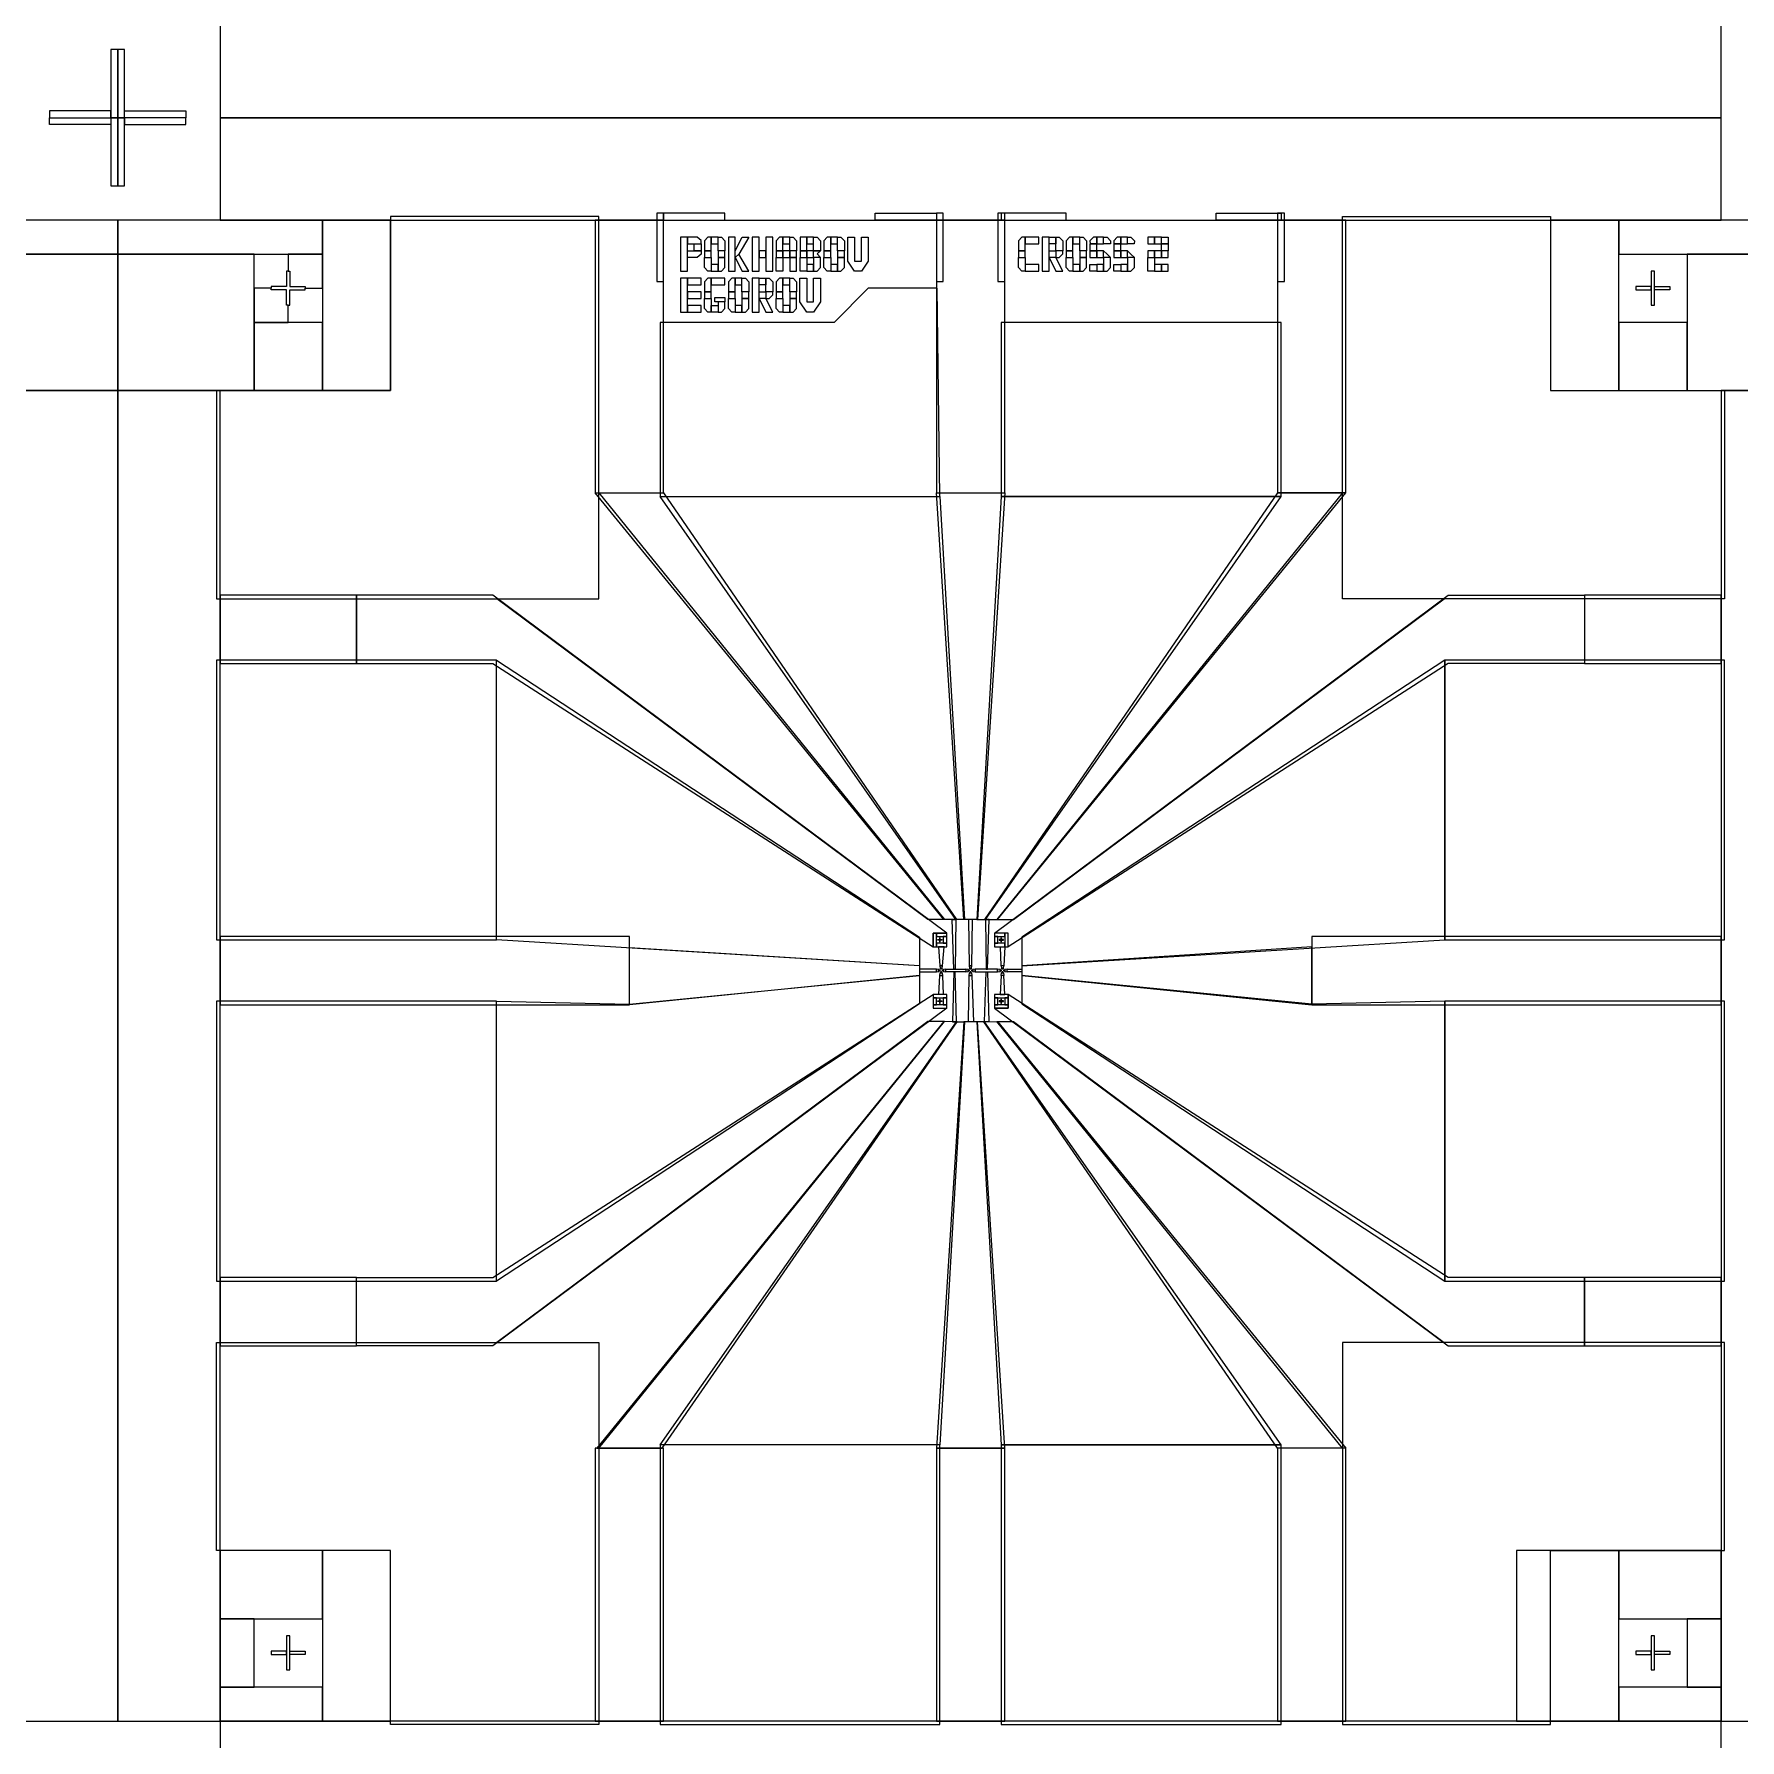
# Model space of a CAD drawing. Header units: millimetres. Extents: x -11355 to -1355, y 1102 to 18602.
# Drawn here: x -8978 to -6478, y 8724 to 11224 of the extents above; entities that cross this region are included whole.
import ezdxf

# ---------------------------------------------------------------- set-up
doc = ezdxf.new("R2010")
doc.units = ezdxf.units.MM
doc.header["$MEASUREMENT"] = 0
doc.layers.add('Etching', color=7, linetype='Continuous')
doc.layers.add('Ohmic', color=7, linetype='Continuous')
doc.layers.add('Mark', color=7, linetype='Continuous', plot=False)

msp = doc.modelspace()

# ---------------------------------------------------------------- linework, layer by layer
at = {"layer": 'Etching', "color": 242, "lineweight": 9}
for points in [[(-8705, 11101.5), (-6505, 11101.5), (-6505, 11251.5), (-8705, 11251.5), (-8705, 11101.5)], [(-8705, 10951.5), (-6505, 10951.5), (-6505, 11101.5), (-8705, 11101.5), (-8705, 10951.5)], [(-9155, 10901.5), (-8855, 10901.5), (-8855, 10951.5), (-9155, 10951.5), (-9155, 10901.5)], [(-8855, 10901.5), (-8555, 10901.5), (-8555, 10951.5), (-8855, 10951.5), (-8855, 10901.5)], [(-8555, 10701.5), (-8455, 10701.5), (-8455, 10951.5), (-8555, 10951.5), (-8555, 10701.5)], [(-8155, 10551.5), (-8055, 10551.5), (-8055, 10951.5), (-8155, 10951.5), (-8155, 10551.5)], [(-7655, 10551.5), (-7555, 10551.5), (-7555, 10951.5), (-7655, 10951.5), (-7655, 10551.5)], [(-7155, 10551.5), (-7055, 10551.5), (-7055, 10951.5), (-7155, 10951.5), (-7155, 10551.5)], [(-6755, 10701.5), (-6655, 10701.5), (-6655, 10951.5), (-6755, 10951.5), (-6755, 10701.5)], [(-6655, 10901.5), (-6355, 10901.5), (-6355, 10951.5), (-6655, 10951.5), (-6655, 10901.5)], [(-9055, 10701.5), (-8855, 10701.5), (-8855, 10901.5), (-9055, 10901.5), (-9055, 10701.5)], [(-8855, 10701.5), (-8655, 10701.5), (-8655, 10901.5), (-8855, 10901.5), (-8855, 10701.5)], [(-6555, 10701.5), (-6355, 10701.5), (-6355, 10901.5), (-6555, 10901.5), (-6555, 10701.5)], [(-8655, 10701.5), (-8555, 10701.5), (-8555, 10801.5), (-8655, 10801.5), (-8655, 10701.5)], [(-6655, 10701.5), (-6555, 10701.5), (-6555, 10801.5), (-6655, 10801.5), (-6655, 10701.5)], [(-9005, 8751.5), (-8855, 8751.5), (-8855, 10701.5), (-9005, 10701.5), (-9005, 8751.5)], [(-8855, 8751.5), (-8705, 8751.5), (-8705, 10701.5), (-8855, 10701.5), (-8855, 8751.5)], [(-6505, 8751.5), (-6355, 8751.5), (-6355, 10701.5), (-6505, 10701.5), (-6505, 8751.5)], [(-7644.303, 9926.332), (-8155, 10551.5), (-8055, 10551.5), (-7625.63, 9926.5), (-7644.303, 9926.332)], [(-7614.921, 9926.501), (-7655, 10551.5), (-7555, 10551.5), (-7595.079, 9926.501), (-7614.921, 9926.501)], [(-7565.697, 9926.332), (-7055, 10551.5), (-7155, 10551.5), (-7584.37, 9926.5), (-7565.697, 9926.332)], [(-8705, 10301.5), (-8505, 10301.5), (-8505, 10401.5), (-8705, 10401.5), (-8705, 10301.5)], [(-8305, 10401.5), (-8505, 10401.5), (-8505, 10301.5), (-8305, 10301.5), (-7660, 9886.5), (-7660, 9906.5), (-7640, 9906.5), (-8305, 10401.5)], [(-6905, 10401.5), (-6705, 10401.5), (-6705, 10301.5), (-6905, 10301.5), (-7550, 9886.5), (-7550, 9906.5), (-7570, 9906.5), (-6905, 10401.5)], [(-6705, 10301.5), (-6505, 10301.5), (-6505, 10401.5), (-6705, 10401.5), (-6705, 10301.5)], [(-7632, 9926.442), (-7626.674, 9926.5), (-7627.692, 9853.416), (-7629.535, 9853.416), (-7632, 9926.442)], [(-7606.91, 9858.497), (-7603.09, 9858.497), (-7602, 9926.501), (-7608, 9926.501), (-7606.91, 9858.497)], [(-7578, 9926.442), (-7583.326, 9926.5), (-7582, 9853.41), (-7580, 9853.41), (-7578, 9926.442)], [(-8705, 9801.5), (-8105, 9801.5), (-8105, 9901.5), (-8705, 9901.5), (-8705, 9801.5)], [(-7660, 9886.5), (-7655, 9886.5), (-7655, 9906.5), (-7660, 9906.5), (-7660, 9886.5)], [(-7655, 9901.5), (-7640, 9901.5), (-7640, 9906.5), (-7655, 9906.5), (-7655, 9901.5)], [(-7645, 9891.5), (-7640, 9891.5), (-7640, 9901.5), (-7645, 9901.5), (-7645, 9891.5)], [(-7570, 9901.5), (-7555, 9901.5), (-7555, 9906.5), (-7570, 9906.5), (-7570, 9901.5)], [(-7570, 9891.5), (-7565, 9891.5), (-7565, 9901.5), (-7570, 9901.5), (-7570, 9891.5)], [(-7555, 9886.5), (-7550, 9886.5), (-7550, 9906.5), (-7555, 9906.5), (-7555, 9886.5)], [(-7105, 9801.5), (-6505, 9801.5), (-6505, 9901.5), (-7105, 9901.5), (-7105, 9801.5)], [(-7680.011, 9858.92), (-7680, 9844.148), (-8105, 9801.5), (-8105, 9885.126), (-7680.011, 9858.92)], [(-7655, 9886.5), (-7640, 9886.5), (-7640, 9891.5), (-7655, 9891.5), (-7655, 9886.5)], [(-7643.789, 9886.5), (-7651.912, 9886.5), (-7649.927, 9858.5), (-7646.107, 9858.5), (-7643.789, 9886.5)], [(-7570, 9886.5), (-7555, 9886.5), (-7555, 9891.5), (-7570, 9891.5), (-7570, 9886.5)], [(-7561.342, 9886.5), (-7555, 9886.5), (-7556.41, 9858.503), (-7560.23, 9858.503), (-7561.342, 9886.5)], [(-7530.001, 9858.687), (-7530.002, 9844.147), (-7105, 9801.5), (-7105, 9886.121), (-7530.001, 9858.687)], [(-7680.004, 9849.59), (-7655.017, 9849.59), (-7655.017, 9853.41), (-7680.006, 9853.41), (-7680.004, 9849.59)], [(-7655.017, 9853.41), (-7655.017, 9849.59), (-7651.337, 9849.997), (-7651.337, 9852.997), (-7655.017, 9853.41)], [(-7651.337, 9849.997), (-7651.337, 9852.997), (-7649.927, 9851.997), (-7649.927, 9850.997), (-7651.337, 9849.997)], [(-7646.107, 9858.5), (-7649.927, 9858.5), (-7649.52, 9854.82), (-7646.52, 9854.82), (-7646.107, 9858.5)], [(-7649.52, 9854.82), (-7646.52, 9854.82), (-7647.52, 9853.41), (-7648.52, 9853.41), (-7649.52, 9854.82)], [(-7644.697, 9853.003), (-7644.697, 9850.003), (-7646.107, 9851.003), (-7646.107, 9852.003), (-7644.697, 9853.003)], [(-7641.09, 9849.59), (-7641.09, 9853.41), (-7644.697, 9853.003), (-7644.697, 9850.003), (-7641.09, 9849.59)], [(-7641.09, 9853.41), (-7612, 9853.407), (-7612, 9849.587), (-7641.09, 9849.59), (-7641.09, 9853.41)], [(-7612, 9853.407), (-7612, 9849.587), (-7608.32, 9849.994), (-7608.32, 9852.994), (-7612, 9853.407)], [(-7608.32, 9849.994), (-7608.32, 9852.994), (-7606.91, 9851.994), (-7606.91, 9850.994), (-7608.32, 9849.994)], [(-7603.09, 9858.497), (-7606.91, 9858.497), (-7606.503, 9854.817), (-7603.503, 9854.817), (-7603.09, 9858.497)], [(-7606.503, 9854.817), (-7603.503, 9854.817), (-7604.503, 9853.407), (-7605.503, 9853.407), (-7606.503, 9854.817)], [(-7601.68, 9853), (-7601.68, 9850), (-7603.09, 9851), (-7603.09, 9852), (-7601.68, 9853)], [(-7598.073, 9849.587), (-7598.073, 9853.407), (-7601.68, 9853), (-7601.68, 9850), (-7598.073, 9849.587)], [(-7598.073, 9849.587), (-7565.32, 9849.593), (-7565.32, 9853.413), (-7598.073, 9853.407), (-7598.073, 9849.587)], [(-7565.32, 9853.413), (-7565.32, 9849.593), (-7561.64, 9850), (-7561.64, 9853), (-7565.32, 9853.413)], [(-7561.64, 9850), (-7561.64, 9853), (-7560.23, 9852), (-7560.23, 9851), (-7561.64, 9850)], [(-7556.41, 9858.503), (-7560.23, 9858.503), (-7559.823, 9854.823), (-7556.823, 9854.823), (-7556.41, 9858.503)], [(-7559.823, 9854.823), (-7556.823, 9854.823), (-7557.823, 9853.413), (-7558.823, 9853.413), (-7559.823, 9854.823)], [(-7555, 9853.006), (-7555, 9850.006), (-7556.41, 9851.006), (-7556.41, 9852.006), (-7555, 9853.006)], [(-7551.393, 9849.593), (-7551.393, 9853.413), (-7555, 9853.006), (-7555, 9850.006), (-7551.393, 9849.593)], [(-7530.001, 9849.584), (-7551.393, 9849.593), (-7551.393, 9853.413), (-7530.002, 9853.41), (-7530.001, 9849.584)], [(-7645.121, 9816.5), (-7651.388, 9816.5), (-7649.927, 9844.5), (-7646.107, 9844.5), (-7645.121, 9816.5)], [(-7646.107, 9844.5), (-7649.927, 9844.5), (-7649.52, 9848.18), (-7646.52, 9848.18), (-7646.107, 9844.5)], [(-7649.52, 9848.18), (-7646.52, 9848.18), (-7647.52, 9849.59), (-7648.52, 9849.59), (-7649.52, 9848.18)], [(-7631.605, 9776.56), (-7625.63, 9776.5), (-7627.494, 9849.587), (-7629.425, 9849.587), (-7631.605, 9776.56)], [(-7606.91, 9844.497), (-7603.09, 9844.497), (-7600.511, 9776.501), (-7608.032, 9776.501), (-7606.91, 9844.497)], [(-7603.09, 9844.497), (-7606.91, 9844.497), (-7606.503, 9848.177), (-7603.503, 9848.177), (-7603.09, 9844.497)], [(-7606.503, 9848.177), (-7603.503, 9848.177), (-7604.503, 9849.587), (-7605.503, 9849.587), (-7606.503, 9848.177)], [(-7578.249, 9776.561), (-7584.37, 9776.5), (-7582, 9849.589), (-7579.999, 9849.59), (-7578.249, 9776.561)], [(-7561.711, 9816.5), (-7555.034, 9816.5), (-7556.41, 9844.503), (-7560.23, 9844.503), (-7561.711, 9816.5)], [(-7556.41, 9844.503), (-7560.23, 9844.503), (-7559.823, 9848.183), (-7556.823, 9848.183), (-7556.41, 9844.503)], [(-7559.823, 9848.183), (-7556.823, 9848.183), (-7557.823, 9849.593), (-7558.823, 9849.593), (-7559.823, 9848.183)], [(-8305, 9301.5), (-8505, 9301.5), (-8505, 9401.5), (-8305, 9401.5), (-7660, 9816.5), (-7660, 9796.5), (-7640, 9796.5), (-8305, 9301.5)], [(-7660, 9811.5), (-7640, 9811.5), (-7640, 9816.5), (-7660, 9816.5), (-7660, 9811.5)], [(-7660, 9801.5), (-7655, 9801.5), (-7655, 9811.5), (-7660, 9811.5), (-7660, 9801.5)], [(-7660, 9796.5), (-7640, 9796.5), (-7640, 9801.5), (-7660, 9801.5), (-7660, 9796.5)], [(-7645, 9801.5), (-7640, 9801.5), (-7640, 9811.5), (-7645, 9811.5), (-7645, 9801.5)], [(-7570, 9811.5), (-7550, 9811.5), (-7550, 9816.5), (-7570, 9816.5), (-7570, 9811.5)], [(-6905, 9301.5), (-6705, 9301.5), (-6705, 9401.5), (-6905, 9401.5), (-7550, 9816.5), (-7550, 9796.5), (-7570, 9796.5), (-6905, 9301.5)], [(-7570, 9801.5), (-7565, 9801.5), (-7565, 9811.5), (-7570, 9811.5), (-7570, 9801.5)], [(-7570, 9796.5), (-7550, 9796.5), (-7550, 9801.5), (-7570, 9801.5), (-7570, 9796.5)], [(-7555, 9801.5), (-7550, 9801.5), (-7550, 9811.5), (-7555, 9811.5), (-7555, 9801.5)], [(-7644.303, 9776.668), (-8152.605, 9151.5), (-8056.832, 9151.5), (-7624.63, 9776.5), (-7644.303, 9776.668)], [(-7615, 9776.5), (-7655, 9151.5), (-7555, 9151.5), (-7595, 9776.501), (-7615, 9776.5)], [(-7565.697, 9776.668), (-7055, 9151.5), (-7155, 9151.5), (-7585.37, 9776.5), (-7565.697, 9776.668)], [(-8705, 9301.5), (-8505, 9301.5), (-8505, 9401.5), (-8705, 9401.5), (-8705, 9301.5)], [(-6705, 9301.5), (-6505, 9301.5), (-6505, 9401.5), (-6705, 9401.5), (-6705, 9301.5)], [(-8155, 8751.5), (-8055, 8751.5), (-8055, 9151.5), (-8155, 9151.5), (-8155, 8751.5)], [(-7655, 8751.5), (-7555, 8751.5), (-7555, 9151.5), (-7655, 9151.5), (-7655, 8751.5)], [(-7155, 8751.5), (-7055, 8751.5), (-7055, 9151.5), (-7155, 9151.5), (-7155, 8751.5)], [(-8705, 8901.5), (-8555, 8901.5), (-8555, 9001.5), (-8705, 9001.5), (-8705, 8901.5)], [(-8555, 8751.5), (-8455, 8751.5), (-8455, 9001.5), (-8555, 9001.5), (-8555, 8751.5)], [(-6805, 8751.5), (-6655, 8751.5), (-6655, 9001.5), (-6805, 9001.5), (-6805, 8751.5)], [(-6655, 8901.5), (-6505, 8901.5), (-6505, 9001.5), (-6655, 9001.5), (-6655, 8901.5)], [(-8705, 8801.5), (-8655, 8801.5), (-8655, 8901.5), (-8705, 8901.5), (-8705, 8801.5)], [(-6555, 8801.5), (-6505, 8801.5), (-6505, 8901.5), (-6555, 8901.5), (-6555, 8801.5)], [(-8705, 8751.5), (-8555, 8751.5), (-8555, 8801.5), (-8705, 8801.5), (-8705, 8751.5)], [(-6655, 8751.5), (-6505, 8751.5), (-6505, 8801.5), (-6655, 8801.5), (-6655, 8751.5)], [(-8705, 8601.5), (-6505, 8601.5), (-6505, 8751.5), (-8705, 8751.5), (-8705, 8601.5)]]:
    msp.add_lwpolyline(points, dxfattribs=at)
at = {"layer": 'Mark', "color": 250, "lineweight": 9}
for points in [[(-8655, 10901.5), (-8605, 10901.5), (-8605, 10876.5), (-8607.5, 10876.5), (-8607.5, 10854), (-8630, 10854), (-8630, 10851.5), (-8655, 10851.5), (-8655, 10901.5)], [(-8555, 10901.5), (-8605, 10901.5), (-8605, 10876.5), (-8602.5, 10876.5), (-8602.5, 10854), (-8580, 10854), (-8580, 10851.5), (-8555, 10851.5), (-8555, 10901.5)], [(-8655, 10801.5), (-8605, 10801.5), (-8605, 10826.5), (-8607.5, 10826.5), (-8607.5, 10849), (-8630, 10849), (-8630, 10851.5), (-8655, 10851.5), (-8655, 10801.5)], [(-8555, 10801.5), (-8605, 10801.5), (-8605, 10826.5), (-8602.5, 10826.5), (-8602.5, 10849), (-8580, 10849), (-8580, 10851.5), (-8555, 10851.5), (-8555, 10801.5)]]:
    msp.add_lwpolyline(points, dxfattribs=at)
at = {"layer": 'Ohmic', "color": 114, "lineweight": 9}
for points in [[(-8865, 11101.5), (-8855, 11101.5), (-8855, 11201.5), (-8865, 11201.5), (-8865, 11101.5)], [(-8855, 11101.5), (-8845, 11101.5), (-8845, 11201.5), (-8855, 11201.5), (-8855, 11101.5)], [(-8955, 11111.5), (-8955, 11101.5), (-8865, 11101.5), (-8865, 11111.5), (-8955, 11111.5)], [(-8955, 11091.5), (-8955, 11101.5), (-8865, 11101.5), (-8865, 11091.5), (-8955, 11091.5)], [(-8865, 11001.5), (-8855, 11001.5), (-8855, 11101.5), (-8865, 11101.5), (-8865, 11001.5)], [(-8855, 11001.5), (-8845, 11001.5), (-8845, 11101.5), (-8855, 11101.5), (-8855, 11001.5)], [(-8755, 11111.5), (-8755, 11101.5), (-8845, 11101.5), (-8845, 11111.5), (-8755, 11111.5)], [(-8755, 11091.5), (-8755, 11101.5), (-8845, 11101.5), (-8845, 11091.5), (-8755, 11091.5)], [(-8710, 10396.5), (-8150, 10396.5), (-8150, 10956.5), (-8455, 10956.5), (-8455, 10701.5), (-8710, 10701.5), (-8710, 10396.5)], [(-8065, 10861.5), (-8055, 10861.5), (-8055, 10961.5), (-8065, 10961.5), (-8065, 10861.5)], [(-7965, 10951.5), (-7965, 10961.5), (-8055, 10961.5), (-8055, 10951.5), (-7965, 10951.5)], [(-7745, 10951.5), (-7745, 10961.5), (-7655, 10961.5), (-7655, 10951.5), (-7745, 10951.5)], [(-7655, 10861.5), (-7645, 10861.5), (-7645, 10961.5), (-7655, 10961.5), (-7655, 10861.5)], [(-7565, 10861.5), (-7555, 10861.5), (-7555, 10961.5), (-7565, 10961.5), (-7565, 10861.5)], [(-7465, 10951.5), (-7465, 10961.5), (-7560, 10961.5), (-7560, 10951.5), (-7465, 10951.5)], [(-7245, 10951.5), (-7245, 10961.5), (-7150, 10961.5), (-7150, 10951.5), (-7245, 10951.5)], [(-7155, 10861.5), (-7145, 10861.5), (-7145, 10961.5), (-7155, 10961.5), (-7155, 10861.5)], [(-6500, 10396.5), (-7060, 10396.5), (-7060, 10956.5), (-6755, 10956.5), (-6755, 10701.5), (-6500, 10701.5), (-6500, 10396.5)], [(-8030, 10876.484), (-8020, 10876.484), (-8020, 10926.484), (-8030, 10926.484), (-8030, 10876.484)], [(-8020, 10926.484), (-8020, 10916.484), (-8000, 10916.484), (-8000, 10921.468), (-8005.597, 10926.484), (-8020, 10926.484)], [(-7995, 10906.5), (-7985, 10906.5), (-7985, 10926.5), (-7989.984, 10926.5), (-7995, 10920.903), (-7995, 10906.5)], [(-7985, 10916.5), (-7975, 10916.5), (-7975, 10926.5), (-7985, 10926.5), (-7985, 10916.5)], [(-7965, 10906.5), (-7975, 10906.5), (-7975, 10926.5), (-7970.016, 10926.5), (-7965, 10920.903), (-7965, 10906.5)], [(-7960, 10876.484), (-7950, 10876.484), (-7950, 10926.484), (-7960, 10926.484), (-7960, 10876.484)], [(-7950, 10906.484), (-7940, 10926.484), (-7930, 10926.484), (-7944.433, 10901.484), (-7950, 10896.484), (-7950, 10906.484)], [(-7925, 10876.484), (-7915, 10876.484), (-7915, 10926.484), (-7925, 10926.484), (-7925, 10876.484)], [(-7905, 10876.484), (-7895, 10876.484), (-7895, 10926.484), (-7905, 10926.484), (-7905, 10876.484)], [(-7890, 10906.484), (-7880, 10906.484), (-7880, 10926.484), (-7884.984, 10926.484), (-7890, 10920.887), (-7890, 10906.484)], [(-7880, 10916.484), (-7870, 10916.484), (-7870, 10926.484), (-7880, 10926.484), (-7880, 10916.484)], [(-7860, 10906.484), (-7870, 10906.484), (-7870, 10926.484), (-7865.016, 10926.484), (-7860, 10920.887), (-7860, 10906.484)], [(-7855, 10906.484), (-7845, 10906.484), (-7845, 10926.484), (-7855, 10926.484), (-7855, 10906.484)], [(-7845, 10916.484), (-7835, 10916.484), (-7835, 10926.484), (-7845, 10926.484), (-7845, 10916.484)], [(-7825, 10906.484), (-7835, 10906.484), (-7835, 10926.484), (-7830.016, 10926.484), (-7825, 10920.887), (-7825, 10906.484)], [(-7820, 10906.484), (-7810, 10906.484), (-7810, 10926.484), (-7814.984, 10926.484), (-7820, 10920.887), (-7820, 10906.484)], [(-7810, 10916.484), (-7800, 10916.484), (-7800, 10926.484), (-7810, 10926.484), (-7810, 10916.484)], [(-7790, 10906.484), (-7800, 10906.484), (-7800, 10926.484), (-7795.016, 10926.484), (-7790, 10920.887), (-7790, 10906.484)], [(-7765, 10876.484), (-7775, 10876.484), (-7785, 10891.389), (-7785, 10926.484), (-7775, 10926.484), (-7775, 10891.389), (-7765, 10891.389), (-7765, 10926.484), (-7755, 10926.484), (-7755, 10891.389), (-7765, 10876.484)], [(-7535, 10906.484), (-7525, 10906.484), (-7525, 10926.484), (-7529.984, 10926.484), (-7535, 10920.887), (-7535, 10906.484)], [(-7525, 10916.484), (-7505, 10916.484), (-7505, 10926.484), (-7525, 10926.484), (-7525, 10916.484)], [(-7500, 10876.484), (-7490, 10876.484), (-7490, 10926.484), (-7500, 10926.484), (-7500, 10876.484)], [(-7490, 10926.484), (-7480, 10926.484), (-7480, 10916.484), (-7490, 10916.484), (-7490, 10926.484)], [(-7470, 10906.484), (-7480, 10906.484), (-7480, 10926.484), (-7475.016, 10926.484), (-7470, 10920.887), (-7470, 10906.484)], [(-7465, 10906.484), (-7455, 10906.484), (-7455, 10926.484), (-7459.984, 10926.484), (-7465, 10920.887), (-7465, 10906.484)], [(-7455, 10916.484), (-7445, 10916.484), (-7445, 10926.484), (-7455, 10926.484), (-7455, 10916.484)], [(-7435, 10906.484), (-7445, 10906.484), (-7445, 10926.484), (-7440.016, 10926.484), (-7435, 10920.887), (-7435, 10906.484)], [(-7429.975, 10916.484), (-7420, 10916.52), (-7420, 10926.52), (-7424.984, 10926.52), (-7430, 10920.923), (-7429.975, 10916.484)], [(-7420, 10916.484), (-7410, 10916.484), (-7410, 10926.484), (-7420, 10926.484), (-7420, 10916.484)], [(-7400.025, 10916.448), (-7410, 10916.484), (-7410, 10926.484), (-7405.016, 10926.484), (-7400, 10920.887), (-7400.025, 10916.448)], [(-7394.975, 10916.484), (-7385, 10916.52), (-7385, 10926.52), (-7389.984, 10926.52), (-7395, 10920.923), (-7394.975, 10916.484)], [(-7385, 10916.484), (-7375, 10916.484), (-7375, 10926.484), (-7385, 10926.484), (-7385, 10916.484)], [(-7365.025, 10916.448), (-7375, 10916.484), (-7375, 10926.484), (-7370.016, 10926.484), (-7365, 10920.887), (-7365.025, 10916.448)], [(-7345.34, 10916.448), (-7335.365, 10916.484), (-7335.365, 10926.484), (-7345.365, 10926.484), (-7345.365, 10920.887), (-7345.34, 10916.448)], [(-7335.365, 10916.484), (-7325.365, 10916.484), (-7325.365, 10926.484), (-7335.365, 10926.484), (-7335.365, 10916.484)], [(-7315.39, 10916.484), (-7325.365, 10916.52), (-7325.365, 10926.52), (-7315.365, 10926.484), (-7315.365, 10920.923), (-7315.39, 10916.484)], [(-8020, 10896.484), (-8020, 10906.484), (-8000, 10906.484), (-8000, 10901.5), (-8005.597, 10896.484), (-8020, 10896.484)], [(-8010, 10906.484), (-8010, 10916.484), (-8000, 10916.484), (-8000, 10906.484), (-8010, 10906.484)], [(-7995, 10896.5), (-7985, 10896.5), (-7985, 10906.5), (-7995, 10906.5), (-7995, 10896.5)], [(-7975, 10896.5), (-7965, 10896.5), (-7965, 10906.5), (-7975, 10906.5), (-7975, 10896.5)], [(-7950, 10896.484), (-7940, 10876.484), (-7930, 10876.484), (-7944.433, 10901.484), (-7950, 10896.484)], [(-7915, 10896.484), (-7905, 10896.484), (-7905, 10906.484), (-7915, 10906.484), (-7915, 10896.484)], [(-7890, 10896.484), (-7880, 10896.484), (-7880, 10906.484), (-7890, 10906.484), (-7890, 10896.484)], [(-7880, 10896.484), (-7870, 10896.484), (-7870, 10906.484), (-7880, 10906.484), (-7880, 10896.484)], [(-7870, 10896.484), (-7860, 10896.484), (-7860, 10906.484), (-7870, 10906.484), (-7870, 10896.484)], [(-7855, 10896.484), (-7845, 10896.484), (-7845, 10906.484), (-7855, 10906.484), (-7855, 10896.484)], [(-7845, 10896.484), (-7835, 10896.484), (-7835, 10906.484), (-7845, 10906.484), (-7845, 10896.484)], [(-7835, 10906.484), (-7825, 10906.484), (-7830, 10902.19), (-7825, 10896.484), (-7835, 10896.484), (-7835, 10906.484)], [(-7820, 10896.484), (-7810, 10896.484), (-7810, 10906.484), (-7820, 10906.484), (-7820, 10896.484)], [(-7800, 10896.484), (-7790, 10896.484), (-7790, 10906.484), (-7800, 10906.484), (-7800, 10896.484)], [(-7535, 10896.484), (-7525, 10896.484), (-7525, 10906.484), (-7535, 10906.484), (-7535, 10896.484)], [(-7490, 10906.484), (-7480, 10906.484), (-7480, 10896.484), (-7490, 10896.484), (-7490, 10906.484)], [(-7470.025, 10906.52), (-7480, 10906.484), (-7480, 10896.484), (-7475.016, 10896.484), (-7470, 10902.081), (-7470.025, 10906.52)], [(-7465, 10896.484), (-7455, 10896.484), (-7455, 10906.484), (-7465, 10906.484), (-7465, 10896.484)], [(-7445, 10896.484), (-7435, 10896.484), (-7435, 10906.484), (-7445, 10906.484), (-7445, 10896.484)], [(-7430, 10906.484), (-7420, 10906.484), (-7420, 10916.484), (-7430, 10916.484), (-7430, 10906.484)], [(-7430, 10896.484), (-7420, 10896.484), (-7420, 10906.484), (-7430, 10906.484), (-7430, 10896.484)], [(-7420, 10896.484), (-7410, 10896.484), (-7410, 10906.484), (-7420, 10906.484), (-7420, 10896.484)], [(-7410, 10906.484), (-7405, 10901.484), (-7400, 10896.484), (-7410, 10896.484), (-7410, 10906.484)], [(-7395, 10906.484), (-7385, 10906.484), (-7385, 10916.484), (-7395, 10916.484), (-7395, 10906.484)], [(-7395, 10896.484), (-7385, 10896.484), (-7385, 10906.484), (-7395, 10906.484), (-7395, 10896.484)], [(-7385, 10896.484), (-7375, 10896.484), (-7375, 10906.484), (-7385, 10906.484), (-7385, 10896.484)], [(-7375, 10906.484), (-7370, 10901.484), (-7365, 10896.484), (-7375, 10896.484), (-7375, 10906.484)], [(-7335.365, 10906.484), (-7345.365, 10906.484), (-7345.365, 10896.484), (-7335.365, 10896.484), (-7335.365, 10906.484)], [(-7335.365, 10896.484), (-7325.365, 10896.484), (-7325.365, 10906.484), (-7335.365, 10906.484), (-7335.365, 10896.484)], [(-7315.365, 10906.484), (-7325.365, 10906.484), (-7325.365, 10916.484), (-7315.365, 10916.484), (-7315.365, 10906.484)], [(-7325.365, 10896.484), (-7315.365, 10896.484), (-7315.365, 10906.484), (-7325.365, 10906.484), (-7325.365, 10896.484)], [(-7995, 10896.5), (-7985, 10896.5), (-7985, 10876.5), (-7989.984, 10876.5), (-7995, 10882.097), (-7995, 10896.5)], [(-7985, 10876.5), (-7975, 10876.5), (-7975, 10886.5), (-7985, 10886.5), (-7985, 10876.5)], [(-7965, 10896.5), (-7975, 10896.5), (-7975, 10876.5), (-7970.016, 10876.5), (-7965, 10882.097), (-7965, 10896.5)], [(-7890, 10896.484), (-7880, 10896.484), (-7880, 10876.484), (-7890, 10876.484), (-7890, 10896.484)], [(-7860, 10896.484), (-7870, 10896.484), (-7870, 10876.484), (-7860, 10876.484), (-7860, 10896.484)], [(-7855, 10896.484), (-7845, 10896.484), (-7845, 10876.484), (-7855, 10876.484), (-7855, 10896.484)], [(-7845, 10876.484), (-7835, 10876.484), (-7835, 10886.484), (-7845, 10886.484), (-7845, 10876.484)], [(-7825, 10896.484), (-7835, 10896.484), (-7835, 10876.484), (-7830.016, 10876.484), (-7825, 10882.081), (-7825, 10896.484)], [(-7820, 10896.484), (-7810, 10896.484), (-7810, 10876.484), (-7814.984, 10876.484), (-7820, 10882.081), (-7820, 10896.484)], [(-7810, 10876.484), (-7800, 10876.484), (-7800, 10886.484), (-7810, 10886.484), (-7810, 10876.484)], [(-7790, 10896.484), (-7800, 10896.484), (-7800, 10876.484), (-7795.016, 10876.484), (-7790, 10882.081), (-7790, 10896.484)], [(-7535, 10896.484), (-7525, 10896.484), (-7525, 10876.484), (-7529.984, 10876.484), (-7535, 10882.081), (-7535, 10896.484)], [(-7525, 10876.484), (-7505, 10876.484), (-7505, 10886.484), (-7525, 10886.484), (-7525, 10876.484)], [(-7490, 10896.484), (-7480, 10876.484), (-7470.012, 10876.54), (-7480, 10896.484), (-7490, 10896.484)], [(-7465, 10896.484), (-7455, 10896.484), (-7455, 10876.484), (-7459.984, 10876.484), (-7465, 10882.081), (-7465, 10896.484)], [(-7455, 10876.484), (-7445, 10876.484), (-7445, 10886.484), (-7455, 10886.484), (-7455, 10876.484)], [(-7435, 10896.484), (-7445, 10896.484), (-7445, 10876.484), (-7440.016, 10876.484), (-7435, 10882.081), (-7435, 10896.484)], [(-7430, 10886.484), (-7420, 10886.484), (-7420, 10876.484), (-7430, 10876.484), (-7430, 10886.484)], [(-7420, 10876.484), (-7410, 10876.484), (-7410, 10886.484), (-7420, 10886.484), (-7420, 10876.484)], [(-7400, 10896.484), (-7410, 10896.484), (-7410, 10876.484), (-7405.016, 10876.484), (-7400, 10882.081), (-7400, 10896.484)], [(-7395, 10886.484), (-7385, 10886.484), (-7385, 10876.484), (-7395, 10876.484), (-7395, 10886.484)], [(-7385, 10876.484), (-7375, 10876.484), (-7375, 10886.484), (-7385, 10886.484), (-7385, 10876.484)], [(-7365, 10896.484), (-7375, 10896.484), (-7375, 10876.484), (-7370.016, 10876.484), (-7365, 10882.081), (-7365, 10896.484)], [(-7345.365, 10896.484), (-7335.365, 10896.484), (-7335.365, 10876.484), (-7340.349, 10876.484), (-7345.365, 10876.484), (-7345.365, 10896.484)], [(-7335.365, 10876.484), (-7325.365, 10876.484), (-7325.365, 10886.484), (-7335.365, 10886.484), (-7335.365, 10876.484)], [(-7315.365, 10886.484), (-7325.365, 10886.484), (-7325.365, 10876.484), (-7315.365, 10876.484), (-7315.365, 10886.484)], [(-6607.5, 10826.5), (-6602.5, 10826.5), (-6602.5, 10876.5), (-6607.5, 10876.5), (-6607.5, 10826.5)], [(-8060, 10546.5), (-7650, 10546.5), (-7654, 10851.5), (-7755, 10851.5), (-7805, 10801.5), (-8060, 10801.5), (-8060, 10546.5)], [(-8030, 10816.484), (-8020, 10816.484), (-8020, 10866.484), (-8030, 10866.484), (-8030, 10816.484)], [(-8020, 10856.484), (-8000, 10856.484), (-8000, 10866.484), (-8020, 10866.484), (-8020, 10856.484)], [(-7995.038, 10846.484), (-7985.038, 10846.484), (-7985.038, 10866.484), (-7990.022, 10866.484), (-7995.038, 10860.887), (-7995.038, 10846.484)], [(-7985.038, 10856.484), (-7965.038, 10856.484), (-7965.038, 10866.484), (-7985.038, 10866.484), (-7985.038, 10856.484)], [(-7960.032, 10846.484), (-7950.032, 10846.484), (-7950.032, 10866.484), (-7955.016, 10866.484), (-7960.032, 10860.887), (-7960.032, 10846.484)], [(-7950.032, 10856.484), (-7940.032, 10856.484), (-7940.032, 10866.484), (-7950.032, 10866.484), (-7950.032, 10856.484)], [(-7930.032, 10846.484), (-7940.032, 10846.484), (-7940.032, 10866.484), (-7935.048, 10866.484), (-7930.032, 10860.887), (-7930.032, 10846.484)], [(-7925.038, 10816.484), (-7915.038, 10816.484), (-7915.038, 10866.484), (-7925.038, 10866.484), (-7925.038, 10816.484)], [(-7915.038, 10866.484), (-7905.038, 10866.484), (-7905.038, 10856.484), (-7915.038, 10856.484), (-7915.038, 10866.484)], [(-7895.038, 10846.484), (-7905.038, 10846.484), (-7905.038, 10866.484), (-7900.054, 10866.484), (-7895.038, 10860.887), (-7895.038, 10846.484)], [(-7890.038, 10846.484), (-7880.038, 10846.484), (-7880.038, 10866.484), (-7885.022, 10866.484), (-7890.038, 10860.887), (-7890.038, 10846.484)], [(-7880.038, 10856.484), (-7870.038, 10856.484), (-7870.038, 10866.484), (-7880.038, 10866.484), (-7880.038, 10856.484)], [(-7860.038, 10846.484), (-7870.038, 10846.484), (-7870.038, 10866.484), (-7865.054, 10866.484), (-7860.038, 10860.887), (-7860.038, 10846.484)], [(-7835.038, 10816.484), (-7845.038, 10816.484), (-7855.038, 10831.389), (-7855.038, 10866.484), (-7845.038, 10866.484), (-7845.038, 10831.389), (-7835.038, 10831.389), (-7835.038, 10866.484), (-7825.038, 10866.484), (-7825.038, 10831.389), (-7835.038, 10816.484)], [(-6630, 10854), (-6630, 10849), (-6607.5, 10849), (-6607.5, 10854), (-6630, 10854)], [(-6580, 10854), (-6580, 10849), (-6602.5, 10849), (-6602.5, 10854), (-6580, 10854)], [(-8020, 10836.484), (-8000, 10836.484), (-8000, 10846.484), (-8020, 10846.484), (-8020, 10836.484)], [(-8020, 10816.484), (-8000, 10816.484), (-8000, 10826.484), (-8020, 10826.484), (-8020, 10816.484)], [(-7995.038, 10836.484), (-7985.038, 10836.484), (-7985.038, 10846.484), (-7995.038, 10846.484), (-7995.038, 10836.484)], [(-7995.038, 10836.484), (-7985.038, 10836.484), (-7985.038, 10816.484), (-7990.022, 10816.484), (-7995.038, 10822.081), (-7995.038, 10836.484)], [(-7985.038, 10826.484), (-7975.038, 10826.484), (-7975.038, 10816.484), (-7985.038, 10816.484), (-7985.038, 10826.484)], [(-7965.05, 10837.766), (-7965.056, 10831.613), (-7979.677, 10831.673), (-7979.677, 10837.766), (-7975.038, 10837.766), (-7965.05, 10837.766)], [(-7965.056, 10831.613), (-7975.038, 10831.674), (-7975.038, 10816.484), (-7970.054, 10816.484), (-7965.038, 10822.081), (-7965.056, 10831.613)], [(-7960.032, 10836.484), (-7950.032, 10836.484), (-7950.032, 10846.484), (-7960.032, 10846.484), (-7960.032, 10836.484)], [(-7960.032, 10836.484), (-7950.032, 10836.484), (-7950.032, 10816.484), (-7955.016, 10816.484), (-7960.032, 10822.081), (-7960.032, 10836.484)], [(-7950.032, 10816.484), (-7940.032, 10816.484), (-7940.032, 10826.484), (-7950.032, 10826.484), (-7950.032, 10816.484)], [(-7940.032, 10836.484), (-7930.032, 10836.484), (-7930.032, 10846.484), (-7940.032, 10846.484), (-7940.032, 10836.484)], [(-7930.032, 10836.484), (-7940.032, 10836.484), (-7940.032, 10816.484), (-7935.048, 10816.484), (-7930.032, 10822.081), (-7930.032, 10836.484)], [(-7915.038, 10846.484), (-7905.038, 10846.484), (-7905.038, 10836.484), (-7915.038, 10836.484), (-7915.038, 10846.484)], [(-7915.038, 10836.484), (-7905.038, 10816.484), (-7895.05, 10816.54), (-7905.038, 10836.484), (-7915.038, 10836.484)], [(-7895.063, 10846.52), (-7905.038, 10846.484), (-7905.038, 10836.484), (-7900.054, 10836.484), (-7895.038, 10842.081), (-7895.063, 10846.52)], [(-7890.038, 10836.484), (-7880.038, 10836.484), (-7880.038, 10846.484), (-7890.038, 10846.484), (-7890.038, 10836.484)], [(-7890.038, 10836.484), (-7880.038, 10836.484), (-7880.038, 10816.484), (-7885.022, 10816.484), (-7890.038, 10822.081), (-7890.038, 10836.484)], [(-7880.038, 10816.484), (-7870.038, 10816.484), (-7870.038, 10826.484), (-7880.038, 10826.484), (-7880.038, 10816.484)], [(-7870.038, 10836.484), (-7860.038, 10836.484), (-7860.038, 10846.484), (-7870.038, 10846.484), (-7870.038, 10836.484)], [(-7860.038, 10836.484), (-7870.038, 10836.484), (-7870.038, 10816.484), (-7865.054, 10816.484), (-7860.038, 10822.081), (-7860.038, 10836.484)], [(-7560, 10546.5), (-7150, 10546.5), (-7150, 10801.5), (-7560, 10801.5), (-7560, 10546.5)], [(-8299.282, 10396.5), (-8150, 10396.5), (-8150, 10551.496), (-7643.303, 9926.332), (-7667.855, 9926.332), (-8299.282, 10396.5)], [(-6910.718, 10396.5), (-7060, 10396.5), (-7060, 10551.496), (-7566.697, 9926.332), (-7542.145, 9926.332), (-6910.718, 10396.5)], [(-7626.676, 9926.5), (-8060, 10546.5), (-7650, 10546.5), (-7613.921, 9926.501), (-7626.676, 9926.5)], [(-7583.324, 9926.5), (-7150, 10546.5), (-7560, 10546.5), (-7596.079, 9926.501), (-7583.324, 9926.5)], [(-8710, 9896.5), (-8300, 9896.5), (-8300, 10306.5), (-8710, 10306.5), (-8710, 9896.5)], [(-8300, 9896.5), (-8300, 10306.5), (-7680, 9900.368), (-7680.012, 9858.5), (-8300, 9896.5)], [(-6910, 9896.5), (-6910, 10306.5), (-7530, 9900.368), (-7530.001, 9858.5), (-6910, 9896.5)], [(-6910, 9896.5), (-6500, 9896.5), (-6500, 10306.5), (-6910, 10306.5), (-6910, 9896.5)], [(-7653, 9896), (-7653, 9897), (-7650.5, 9897), (-7650.5, 9896), (-7653, 9896)], [(-7650.5, 9893.5), (-7649.5, 9893.5), (-7649.5, 9899.5), (-7650.5, 9899.5), (-7650.5, 9893.5)], [(-7649.5, 9896), (-7649.5, 9897), (-7647, 9897), (-7647, 9896), (-7649.5, 9896)], [(-7560.5, 9896), (-7560.5, 9897), (-7563, 9897), (-7563, 9896), (-7560.5, 9896)], [(-7560.5, 9893.5), (-7559.5, 9893.5), (-7559.5, 9899.5), (-7560.5, 9899.5), (-7560.5, 9893.5)], [(-7557, 9896), (-7557, 9897), (-7559.5, 9897), (-7559.5, 9896), (-7557, 9896)], [(-8300, 9396.5), (-8300, 9568.954), (-8300, 9806.5), (-8105, 9802.5), (-7680, 9844.5), (-7680, 9802.668), (-8300, 9396.5)], [(-6910, 9396.5), (-6910, 9568.954), (-6910, 9806.5), (-7105, 9802.5), (-7530.002, 9844.5), (-7530, 9802.668), (-6910, 9396.5)], [(-8710, 9396.5), (-8300, 9396.5), (-8300, 9806.5), (-8710, 9806.5), (-8710, 9396.5)], [(-7653, 9806), (-7653, 9807), (-7650.5, 9807), (-7650.5, 9806), (-7653, 9806)], [(-7650.5, 9803.5), (-7649.5, 9803.5), (-7649.5, 9809.5), (-7650.5, 9809.5), (-7650.5, 9803.5)], [(-7649.5, 9806), (-7649.5, 9807), (-7647, 9807), (-7647, 9806), (-7649.5, 9806)], [(-7560.5, 9806), (-7560.5, 9807), (-7563, 9807), (-7563, 9806), (-7560.5, 9806)], [(-7560.5, 9803.5), (-7559.5, 9803.5), (-7559.5, 9809.5), (-7560.5, 9809.5), (-7560.5, 9803.5)], [(-7557, 9806), (-7557, 9807), (-7559.5, 9807), (-7559.5, 9806), (-7557, 9806)], [(-6910, 9396.5), (-6500, 9396.5), (-6500, 9806.5), (-6910, 9806.5), (-6910, 9396.5)], [(-8299.282, 9306.5), (-8150, 9306.5), (-8150, 9151.504), (-7643.303, 9776.668), (-7667.855, 9776.668), (-8299.282, 9306.5)], [(-7650, 9156.5), (-8060, 9156.5), (-7625.63, 9776.5), (-7614, 9776.5), (-7650, 9156.5)], [(-7560, 9156.5), (-7150, 9156.5), (-7584.37, 9776.5), (-7596, 9776.5), (-7560, 9156.5)], [(-6910.718, 9306.5), (-7060, 9306.5), (-7060, 9151.504), (-7566.697, 9776.668), (-7542.145, 9776.668), (-6910.718, 9306.5)], [(-8710, 9306.5), (-8150, 9306.5), (-8150, 8746.5), (-8455, 8746.5), (-8455, 9001.5), (-8710, 9001.5), (-8710, 9306.5)], [(-6500, 9306.5), (-7060, 9306.5), (-7060, 8746.5), (-6755, 8746.5), (-6755, 9001.5), (-6500, 9001.5), (-6500, 9306.5)], [(-8060, 8746.5), (-7650, 8746.5), (-7650, 9156.5), (-8060, 9156.5), (-8060, 8746.5)], [(-7560, 8746.5), (-7150, 8746.5), (-7150, 9156.5), (-7560, 9156.5), (-7560, 8746.5)], [(-8607.5, 8826.5), (-8602.5, 8826.5), (-8602.5, 8876.5), (-8607.5, 8876.5), (-8607.5, 8826.5)], [(-6607.5, 8826.5), (-6602.5, 8826.5), (-6602.5, 8876.5), (-6607.5, 8876.5), (-6607.5, 8826.5)], [(-8630, 8854), (-8630, 8849), (-8607.5, 8849), (-8607.5, 8854), (-8630, 8854)], [(-8580, 8854), (-8580, 8849), (-8602.5, 8849), (-8602.5, 8854), (-8580, 8854)], [(-6630, 8854), (-6630, 8849), (-6607.5, 8849), (-6607.5, 8854), (-6630, 8854)], [(-6580, 8854), (-6580, 8849), (-6602.5, 8849), (-6602.5, 8854), (-6580, 8854)]]:
    msp.add_lwpolyline(points, dxfattribs=at)

doc.saveas('drawing.dxf')
